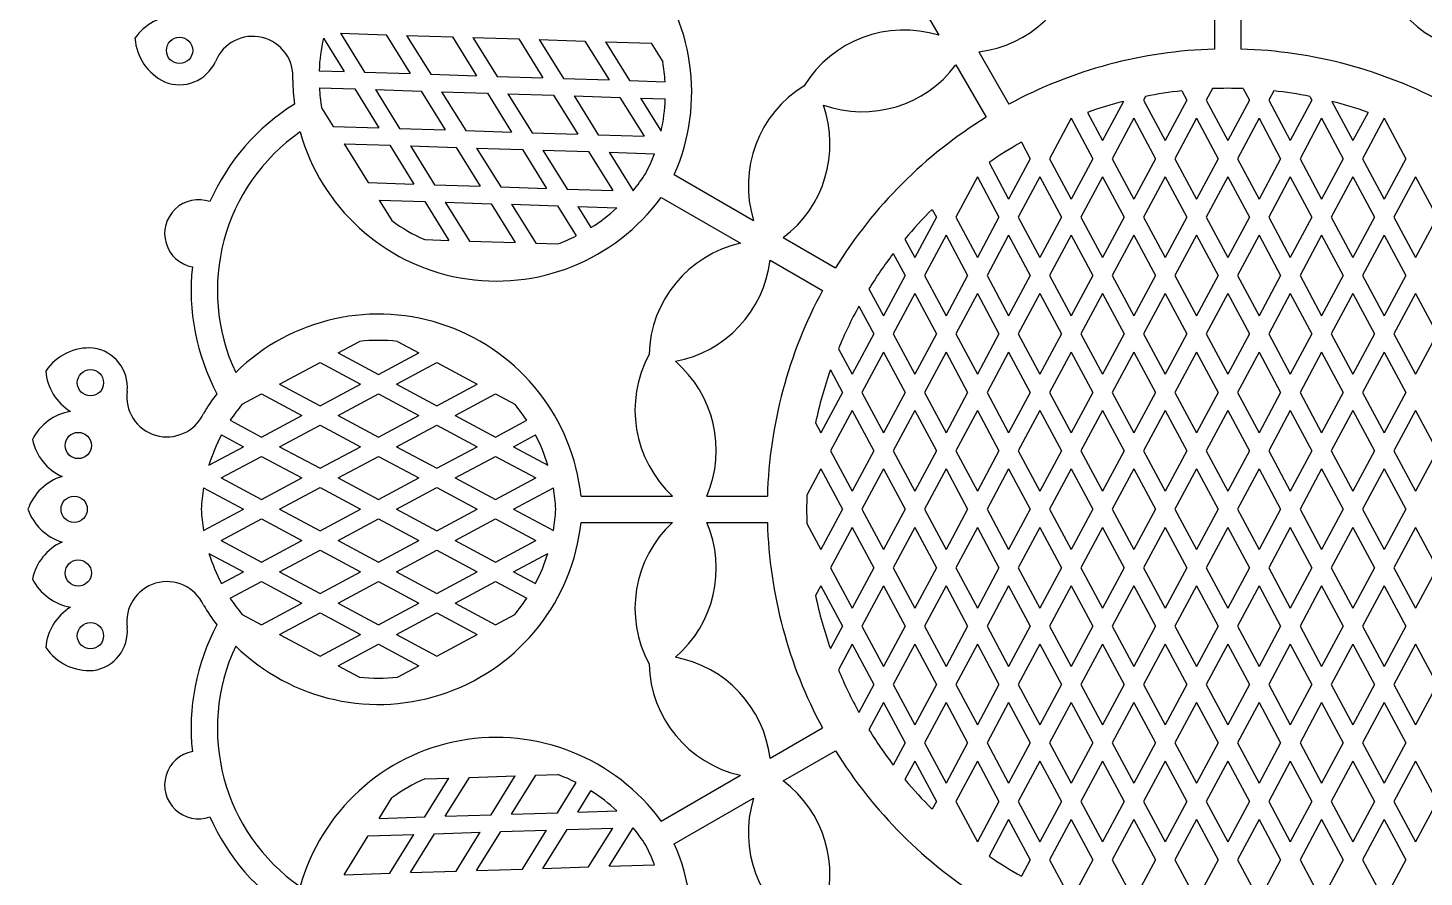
# Model space of a CAD drawing. Extents: x 153 to 783, y 35 to 230.
# Drawn here: x 152.7 to 258.9, y 104.6 to 169.3 of the extents above; entities that cross this region are included whole.
import ezdxf

# ---------------------------------------------------------------- set-up
doc = ezdxf.new("R2010")
doc.units = 0
doc.layers.get('0').update_dxf_attribs({"linetype": 'CONTINUOUS'})

msp = doc.modelspace()

# ---------------------------------------------------------------- linework, layer by layer
for p, q in [((218.503233, 174.776275), (221.990047, 168.736936)), ((242.97879, 172.292546), (242.97879, 167.686996)), ((244.97879, 172.292546), (244.97879, 167.686996)), ((175.151715, 168.50916), (176.721044, 165.981403)), ((176.444353, 168.891746), (179.927008, 168.780255)), ((176.444353, 168.891746), (178.282235, 165.931424)), ((179.927008, 168.780255), (181.76489, 165.819932)), ((181.488199, 168.730276), (183.326081, 165.769953)), ((181.488199, 168.730276), (184.970854, 168.618784)), ((184.970854, 168.618784), (186.808736, 165.658462)), ((186.532044, 168.568805), (190.0147, 168.457314)), ((186.532044, 168.568805), (188.369927, 165.608483)), ((190.0147, 168.457314), (191.852582, 165.496992)), ((191.57589, 168.407335), (195.058546, 168.295844)), ((191.57589, 168.407335), (193.413773, 165.447013)), ((195.058546, 168.295844), (196.896428, 165.335521)), ((196.619736, 168.245865), (198.457619, 165.285542)), ((196.619736, 168.245865), (200.102392, 168.134373)), ((200.102392, 168.134373), (200.985213, 166.712391)), ((225.024201, 167.481628), (227.326976, 163.493105)), ((174.829024, 166.041973), (176.721044, 165.981403)), ((178.282235, 165.931424), (181.76489, 165.819932)), ((183.326081, 165.769953), (186.808736, 165.658462)), ((223.29215, 166.481628), (225.594925, 162.493105)), ((174.842528, 164.740874), (177.544923, 164.654362)), ((188.369927, 165.608483), (191.852582, 165.496992)), ((193.413773, 165.447013), (196.896428, 165.335521)), ((198.457619, 165.285542), (201.160013, 165.19903)), ((177.544923, 164.654362), (179.382805, 161.694039)), ((179.106113, 164.604383), (180.943995, 161.64406)), ((179.106113, 164.604383), (182.588769, 164.492891)), ((182.588769, 164.492891), (184.426651, 161.532569)), ((184.149959, 164.442912), (187.632615, 164.331421)), ((184.149959, 164.442912), (185.987841, 161.48259)), ((187.632615, 164.331421), (189.470497, 161.371098)), ((189.193805, 164.281442), (192.67646, 164.16995)), ((189.193805, 164.281442), (191.031687, 161.32112)), ((192.67646, 164.16995), (194.514343, 161.209628)), ((194.237651, 164.119972), (197.720306, 164.00848)), ((194.237651, 164.119972), (196.075533, 161.159649)), ((197.720306, 164.00848), (199.558189, 161.048158)), ((199.281497, 163.958501), (201.173517, 163.897931)), ((199.281497, 163.958501), (200.850826, 161.430744)), ((236.047729, 163.704455), (234.450448, 160.72134)), ((237.726367, 164.085476), (237.569846, 163.793153)), ((237.569846, 163.793153), (239.214619, 160.72134)), ((240.859393, 163.793153), (239.214619, 160.72134)), ((240.475954, 164.509271), (240.859393, 163.793153)), ((242.808818, 164.679903), (242.334017, 163.793153)), ((242.334017, 163.793153), (243.97879, 160.72134)), ((245.623564, 163.793153), (243.97879, 160.72134)), ((245.148762, 164.679903), (245.623564, 163.793153)), ((247.481627, 164.509271), (247.098188, 163.793153)), ((247.098188, 163.793153), (248.742961, 160.72134)), ((250.387735, 163.793153), (248.742961, 160.72134)), ((250.231214, 164.085476), (250.387735, 163.793153)), ((251.909852, 163.704455), (253.507132, 160.72134)), ((175.017328, 163.227513), (175.900149, 161.805531)), ((233.30002, 162.869904), (234.450448, 160.72134)), ((254.657561, 162.869904), (253.507132, 160.72134)), ((175.900149, 161.805531), (179.382805, 161.694039)), ((180.943995, 161.64406), (184.426651, 161.532569)), ((232.068363, 162.416133), (230.42359, 159.34432)), ((232.068363, 162.416133), (233.713136, 159.34432)), ((236.832534, 162.416133), (235.187761, 159.34432)), ((236.832534, 162.416133), (238.477307, 159.34432)), ((241.596705, 162.416133), (239.951932, 159.34432)), ((241.596705, 162.416133), (243.241478, 159.34432)), ((246.360876, 162.416133), (244.716103, 159.34432)), ((246.360876, 162.416133), (248.005649, 159.34432)), ((251.125047, 162.416133), (249.480274, 159.34432)), ((251.125047, 162.416133), (252.76982, 159.34432)), ((255.889218, 162.416133), (254.244445, 159.34432)), ((255.889218, 162.416133), (257.533991, 159.34432)), ((176.724028, 160.47849), (180.206683, 160.366998)), ((176.724028, 160.47849), (178.56191, 157.518167)), ((185.987841, 161.48259), (189.470497, 161.371098)), ((191.031687, 161.32112), (194.514343, 161.209628)), ((196.075533, 161.159649), (199.558189, 161.048158)), ((228.280216, 160.593291), (228.948965, 159.34432)), ((180.206683, 160.366998), (182.044565, 157.406676)), ((181.767873, 160.317019), (185.250529, 160.205528)), ((181.767873, 160.317019), (183.605756, 157.356697)), ((185.250529, 160.205528), (187.088411, 157.245205)), ((186.811719, 160.155549), (190.294375, 160.044057)), ((186.811719, 160.155549), (188.649602, 157.195226)), ((190.294375, 160.044057), (192.132257, 157.083735)), ((191.855565, 159.994078), (195.338221, 159.882587)), ((191.855565, 159.994078), (193.693448, 157.033756)), ((195.338221, 159.882587), (197.176103, 156.922265)), ((196.899411, 159.832608), (198.717281, 156.904521)), ((196.899411, 159.832608), (200.344144, 159.722331)), ((225.813612, 159.056344), (227.304192, 156.272506)), ((228.948965, 159.34432), (227.304192, 156.272506)), ((230.42359, 159.34432), (232.068363, 156.272506)), ((233.713136, 159.34432), (232.068363, 156.272506)), ((235.187761, 159.34432), (236.832534, 156.272506)), ((238.477307, 159.34432), (236.832534, 156.272506)), ((239.951932, 159.34432), (241.596705, 156.272506)), ((243.241478, 159.34432), (241.596705, 156.272506)), ((244.716103, 159.34432), (246.360876, 156.272506)), ((248.005649, 159.34432), (246.360876, 156.272506)), ((249.480274, 159.34432), (251.125047, 156.272506)), ((252.76982, 159.34432), (251.125047, 156.272506)), ((254.244445, 159.34432), (255.889218, 156.272506)), ((257.533991, 159.34432), (255.889218, 156.272506)), ((178.56191, 157.518167), (182.044565, 157.406676)), ((183.605756, 157.356697), (187.088411, 157.245205)), ((201.853831, 158.126873), (207.89317, 154.640059)), ((224.922106, 157.9673), (223.277333, 154.895486)), ((224.922106, 157.9673), (226.56688, 154.895486)), ((229.686277, 157.9673), (228.041504, 154.895486)), ((229.686277, 157.9673), (231.331051, 154.895486)), ((234.450448, 157.9673), (232.805675, 154.895486)), ((234.450448, 157.9673), (236.095222, 154.895486)), ((239.214619, 157.9673), (237.569846, 154.895486)), ((239.214619, 157.9673), (240.859393, 154.895486)), ((243.97879, 157.9673), (242.334017, 154.895486)), ((243.97879, 157.9673), (245.623564, 154.895486)), ((248.742961, 157.9673), (247.098188, 154.895486)), ((248.742961, 157.9673), (250.387735, 154.895486)), ((253.507132, 157.9673), (251.862359, 154.895486)), ((253.507132, 157.9673), (255.151906, 154.895486)), ((258.271303, 157.9673), (256.62653, 154.895486)), ((258.271303, 157.9673), (259.916077, 154.895486)), ((188.649602, 157.195226), (192.132257, 157.083735)), ((193.693448, 157.033756), (197.176103, 156.922265)), ((200.853831, 156.394822), (206.89317, 152.908008)), ((179.385788, 156.191126), (182.868444, 156.079635)), ((179.385788, 156.191126), (180.357325, 154.626247)), ((182.868444, 156.079635), (184.706326, 153.119312)), ((184.429634, 156.029656), (187.912289, 155.918164)), ((184.429634, 156.029656), (186.267516, 153.069333)), ((187.912289, 155.918164), (189.750172, 152.957842)), ((189.47348, 155.868185), (192.956135, 155.756694)), ((189.47348, 155.868185), (191.311362, 152.907863)), ((192.956135, 155.756694), (194.382255, 153.459608)), ((194.517326, 155.706715), (195.515791, 154.098462)), ((194.517326, 155.706715), (197.491092, 155.611515)), ((221.487488, 155.484198), (221.802709, 154.895486)), ((221.802709, 154.895486), (220.157935, 151.823672)), ((223.277333, 154.895486), (224.922106, 151.823672)), ((226.56688, 154.895486), (224.922106, 151.823672)), ((228.041504, 154.895486), (229.686277, 151.823672)), ((231.331051, 154.895486), (229.686277, 151.823672)), ((232.805675, 154.895486), (234.450448, 151.823672)), ((236.095222, 154.895486), (234.450448, 151.823672)), ((237.569846, 154.895486), (239.214619, 151.823672)), ((240.859393, 154.895486), (239.214619, 151.823672)), ((242.334017, 154.895486), (243.97879, 151.823672)), ((245.623564, 154.895486), (243.97879, 151.823672)), ((247.098188, 154.895486), (248.742961, 151.823672)), ((250.387735, 154.895486), (248.742961, 151.823672)), ((251.862359, 154.895486), (253.507132, 151.823672)), ((255.151906, 154.895486), (253.507132, 151.823672)), ((256.62653, 154.895486), (258.271303, 151.823672)), ((259.916077, 154.895486), (258.271303, 151.823672)), ((182.865332, 153.178249), (184.706326, 153.119312)), ((186.267516, 153.069333), (189.750172, 152.957842)), ((210.148478, 153.337956), (214.137001, 151.035181)), ((219.406181, 153.227664), (220.157935, 151.823672)), ((222.540021, 153.518466), (220.895248, 150.446652)), ((222.540021, 153.518466), (224.184794, 150.446652)), ((227.304192, 153.518466), (225.659419, 150.446652)), ((227.304192, 153.518466), (228.948965, 150.446652)), ((232.068363, 153.518466), (230.42359, 150.446652)), ((232.068363, 153.518466), (233.713136, 150.446652)), ((236.832534, 153.518466), (235.187761, 150.446652)), ((236.832534, 153.518466), (238.477307, 150.446652)), ((241.596705, 153.518466), (239.951932, 150.446652)), ((241.596705, 153.518466), (243.241478, 150.446652)), ((246.360876, 153.518466), (244.716103, 150.446652)), ((246.360876, 153.518466), (248.005649, 150.446652)), ((251.125047, 153.518466), (249.480274, 150.446652)), ((251.125047, 153.518466), (252.76982, 150.446652)), ((255.889218, 153.518466), (254.244445, 150.446652)), ((255.889218, 153.518466), (257.533991, 150.446652)), ((191.311362, 152.907863), (192.984246, 152.854308)), ((218.522574, 152.123867), (219.420623, 150.446652)), ((209.148478, 151.605905), (213.137001, 149.303131)), ((219.420623, 150.446652), (217.77585, 147.374838)), ((220.895248, 150.446652), (222.540021, 147.374838)), ((224.184794, 150.446652), (222.540021, 147.374838)), ((225.659419, 150.446652), (227.304192, 147.374838)), ((228.948965, 150.446652), (227.304192, 147.374838)), ((230.42359, 150.446652), (232.068363, 147.374838)), ((233.713136, 150.446652), (232.068363, 147.374838)), ((235.187761, 150.446652), (236.832534, 147.374838)), ((238.477307, 150.446652), (236.832534, 147.374838)), ((239.951932, 150.446652), (241.596705, 147.374838)), ((243.241478, 150.446652), (241.596705, 147.374838)), ((244.716103, 150.446652), (246.360876, 147.374838)), ((248.005649, 150.446652), (246.360876, 147.374838)), ((249.480274, 150.446652), (251.125047, 147.374838)), ((252.76982, 150.446652), (251.125047, 147.374838)), ((254.244445, 150.446652), (255.889218, 147.374838)), ((257.533991, 150.446652), (255.889218, 147.374838)), ((216.673714, 149.433211), (217.77585, 147.374838)), ((220.157935, 149.069632), (218.513162, 145.997818)), ((220.157935, 149.069632), (221.802709, 145.997818)), ((224.922106, 149.069632), (223.277333, 145.997818)), ((224.922106, 149.069632), (226.56688, 145.997818)), ((229.686277, 149.069632), (228.041504, 145.997818)), ((229.686277, 149.069632), (231.331051, 145.997818)), ((234.450448, 149.069632), (232.805675, 145.997818)), ((234.450448, 149.069632), (236.095222, 145.997818)), ((239.214619, 149.069632), (237.569846, 145.997818)), ((239.214619, 149.069632), (240.859393, 145.997818)), ((243.97879, 149.069632), (242.334017, 145.997818)), ((243.97879, 149.069632), (245.623564, 145.997818)), ((248.742961, 149.069632), (247.098188, 145.997818)), ((248.742961, 149.069632), (250.387735, 145.997818)), ((253.507132, 149.069632), (251.862359, 145.997818)), ((253.507132, 149.069632), (255.151906, 145.997818)), ((258.271303, 149.069632), (256.62653, 145.997818)), ((258.271303, 149.069632), (259.916077, 145.997818)), ((215.905518, 148.11387), (217.038538, 145.997818)), ((217.038538, 145.997818), (215.393765, 142.926004)), ((218.513162, 145.997818), (220.157935, 142.926004)), ((221.802709, 145.997818), (220.157935, 142.926004)), ((223.277333, 145.997818), (224.922106, 142.926004)), ((226.56688, 145.997818), (224.922106, 142.926004)), ((228.041504, 145.997818), (229.686277, 142.926004)), ((231.331051, 145.997818), (229.686277, 142.926004)), ((232.805675, 145.997818), (234.450448, 142.926004)), ((236.095222, 145.997818), (234.450448, 142.926004)), ((237.569846, 145.997818), (239.214619, 142.926004)), ((240.859393, 145.997818), (239.214619, 142.926004)), ((242.334017, 145.997818), (243.97879, 142.926004)), ((245.623564, 145.997818), (243.97879, 142.926004)), ((247.098188, 145.997818), (248.742961, 142.926004)), ((250.387735, 145.997818), (248.742961, 142.926004)), ((251.862359, 145.997818), (253.507132, 142.926004)), ((255.151906, 145.997818), (253.507132, 142.926004)), ((256.62653, 145.997818), (258.271303, 142.926004)), ((259.916077, 145.997818), (258.271303, 142.926004)), ((176.269704, 144.561743), (177.89352, 145.4312)), ((176.269704, 144.561743), (179.341518, 142.91697)), ((179.341518, 142.91697), (182.413332, 144.561743)), ((180.789516, 145.4312), (182.413332, 144.561743)), ((214.350889, 144.8737), (215.393765, 142.926004)), ((217.77585, 144.620798), (216.131077, 141.548984)), ((217.77585, 144.620798), (219.420623, 141.548984)), ((222.540021, 144.620798), (220.895248, 141.548984)), ((222.540021, 144.620798), (224.184794, 141.548984)), ((227.304192, 144.620798), (225.659419, 141.548984)), ((227.304192, 144.620798), (228.948965, 141.548984)), ((232.068363, 144.620798), (230.42359, 141.548984)), ((232.068363, 144.620798), (233.713136, 141.548984)), ((236.832534, 144.620798), (235.187761, 141.548984)), ((236.832534, 144.620798), (238.477307, 141.548984)), ((241.596705, 144.620798), (239.951932, 141.548984)), ((241.596705, 144.620798), (243.241478, 141.548984)), ((246.360876, 144.620798), (244.716103, 141.548984)), ((246.360876, 144.620798), (248.005649, 141.548984)), ((251.125047, 144.620798), (249.480274, 141.548984)), ((251.125047, 144.620798), (252.76982, 141.548984)), ((255.889218, 144.620798), (254.244445, 141.548984)), ((255.889218, 144.620798), (257.533991, 141.548984)), ((171.82087, 142.179658), (174.892684, 143.824431)), ((174.892684, 143.824431), (177.964498, 142.179658)), ((180.718538, 142.179658), (183.790352, 143.824431)), ((183.790352, 143.824431), (186.862166, 142.179658)), ((213.737418, 143.265392), (214.656452, 141.548984)), ((168.968313, 140.652283), (170.44385, 141.442346)), ((170.44385, 141.442346), (173.515664, 139.797572)), ((171.82087, 142.179658), (174.892684, 140.534885)), ((174.892684, 140.534885), (177.964498, 142.179658)), ((176.269704, 139.797572), (179.341518, 141.442346)), ((179.341518, 141.442346), (182.413332, 139.797572)), ((180.718538, 142.179658), (183.790352, 140.534885)), ((183.790352, 140.534885), (186.862166, 142.179658)), ((185.167372, 139.797572), (188.239186, 141.442346)), ((188.239186, 141.442346), (189.714723, 140.652283)), ((214.656452, 141.548984), (213.011679, 138.47717)), ((216.131077, 141.548984), (217.77585, 138.47717)), ((219.420623, 141.548984), (217.77585, 138.47717)), ((220.895248, 141.548984), (222.540021, 138.47717)), ((224.184794, 141.548984), (222.540021, 138.47717)), ((225.659419, 141.548984), (227.304192, 138.47717)), ((228.948965, 141.548984), (227.304192, 138.47717)), ((230.42359, 141.548984), (232.068363, 138.47717)), ((233.713136, 141.548984), (232.068363, 138.47717)), ((235.187761, 141.548984), (236.832534, 138.47717)), ((238.477307, 141.548984), (236.832534, 138.47717)), ((239.951932, 141.548984), (241.596705, 138.47717)), ((243.241478, 141.548984), (241.596705, 138.47717)), ((244.716103, 141.548984), (246.360876, 138.47717)), ((248.005649, 141.548984), (246.360876, 138.47717)), ((249.480274, 141.548984), (251.125047, 138.47717)), ((252.76982, 141.548984), (251.125047, 138.47717)), ((254.244445, 141.548984), (255.889218, 138.47717)), ((257.533991, 141.548984), (255.889218, 138.47717)), ((168.060252, 139.429074), (170.44385, 138.152799)), ((170.44385, 138.152799), (173.515664, 139.797572)), ((176.269704, 139.797572), (179.341518, 138.152799)), ((179.341518, 138.152799), (182.413332, 139.797572)), ((185.167372, 139.797572), (188.239186, 138.152799)), ((188.239186, 138.152799), (190.622785, 139.429074)), ((212.610528, 139.226368), (213.011679, 138.47717)), ((215.393765, 140.171964), (213.748991, 137.10015)), ((215.393765, 140.171964), (217.038538, 137.10015)), ((220.157935, 140.171964), (218.513162, 137.10015)), ((220.157935, 140.171964), (221.802709, 137.10015)), ((224.922106, 140.171964), (223.277333, 137.10015)), ((224.922106, 140.171964), (226.56688, 137.10015)), ((229.686277, 140.171964), (228.041504, 137.10015)), ((229.686277, 140.171964), (231.331051, 137.10015)), ((234.450448, 140.171964), (232.805675, 137.10015)), ((234.450448, 140.171964), (236.095222, 137.10015)), ((239.214619, 140.171964), (237.569846, 137.10015)), ((239.214619, 140.171964), (240.859393, 137.10015)), ((243.97879, 140.171964), (242.334017, 137.10015)), ((243.97879, 140.171964), (245.623564, 137.10015)), ((248.742961, 140.171964), (247.098188, 137.10015)), ((248.742961, 140.171964), (250.387735, 137.10015)), ((253.507132, 140.171964), (251.862359, 137.10015)), ((253.507132, 140.171964), (255.151906, 137.10015)), ((258.271303, 140.171964), (256.62653, 137.10015)), ((258.271303, 140.171964), (259.916077, 137.10015)), ((167.398008, 138.309042), (169.06683, 137.415487)), ((171.82087, 137.415487), (174.892684, 139.06026)), ((174.892684, 139.06026), (177.964498, 137.415487)), ((180.718538, 137.415487), (183.790352, 139.06026)), ((183.790352, 139.06026), (186.862166, 137.415487)), ((189.616206, 137.415487), (191.285028, 138.309042)), ((166.443873, 136.011049), (169.06683, 137.415487)), ((171.82087, 137.415487), (174.892684, 135.770714)), ((174.892684, 135.770714), (177.964498, 137.415487)), ((180.718538, 137.415487), (183.790352, 135.770714)), ((183.790352, 135.770714), (186.862166, 137.415487)), ((189.616206, 137.415487), (192.239163, 136.011049)), ((213.748991, 137.10015), (215.393765, 134.028336)), ((217.038538, 137.10015), (215.393765, 134.028336)), ((218.513162, 137.10015), (220.157935, 134.028336)), ((221.802709, 137.10015), (220.157935, 134.028336)), ((223.277333, 137.10015), (224.922106, 134.028336)), ((226.56688, 137.10015), (224.922106, 134.028336)), ((228.041504, 137.10015), (229.686277, 134.028336)), ((231.331051, 137.10015), (229.686277, 134.028336)), ((232.805675, 137.10015), (234.450448, 134.028336)), ((236.095222, 137.10015), (234.450448, 134.028336)), ((237.569846, 137.10015), (239.214619, 134.028336)), ((240.859393, 137.10015), (239.214619, 134.028336)), ((242.334017, 137.10015), (243.97879, 134.028336)), ((245.623564, 137.10015), (243.97879, 134.028336)), ((247.098188, 137.10015), (248.742961, 134.028336)), ((250.387735, 137.10015), (248.742961, 134.028336)), ((251.862359, 137.10015), (253.507132, 134.028336)), ((255.151906, 137.10015), (253.507132, 134.028336)), ((256.62653, 137.10015), (258.271303, 134.028336)), ((259.916077, 137.10015), (258.271303, 134.028336)), ((167.372036, 135.033401), (170.44385, 136.678175)), ((170.44385, 136.678175), (173.515664, 135.033401)), ((176.269704, 135.033401), (179.341518, 136.678175)), ((179.341518, 136.678175), (182.413332, 135.033401)), ((185.167372, 135.033401), (188.239186, 136.678175)), ((188.239186, 136.678175), (191.311, 135.033401)), ((167.372036, 135.033401), (170.44385, 133.388628)), ((170.44385, 133.388628), (173.515664, 135.033401)), ((176.269704, 135.033401), (179.341518, 133.388628)), ((179.341518, 133.388628), (182.413332, 135.033401)), ((185.167372, 135.033401), (188.239186, 133.388628)), ((188.239186, 133.388628), (191.311, 135.033401)), ((213.011679, 135.72313), (211.947169, 133.735028)), ((213.011679, 135.72313), (214.656452, 132.651316)), ((217.77585, 135.72313), (216.131077, 132.651316)), ((217.77585, 135.72313), (219.420623, 132.651316)), ((222.540021, 135.72313), (220.895248, 132.651316)), ((222.540021, 135.72313), (224.184794, 132.651316)), ((227.304192, 135.72313), (225.659419, 132.651316)), ((227.304192, 135.72313), (228.948965, 132.651316)), ((232.068363, 135.72313), (230.42359, 132.651316)), ((232.068363, 135.72313), (233.713136, 132.651316)), ((236.832534, 135.72313), (235.187761, 132.651316)), ((236.832534, 135.72313), (238.477307, 132.651316)), ((241.596705, 135.72313), (239.951932, 132.651316)), ((241.596705, 135.72313), (243.241478, 132.651316)), ((246.360876, 135.72313), (244.716103, 132.651316)), ((246.360876, 135.72313), (248.005649, 132.651316)), ((251.125047, 135.72313), (249.480274, 132.651316)), ((251.125047, 135.72313), (252.76982, 132.651316)), ((255.889218, 135.72313), (254.244445, 132.651316)), ((255.889218, 135.72313), (257.533991, 132.651316)), ((166.028466, 134.278179), (169.06683, 132.651316)), ((171.82087, 132.651316), (174.892684, 134.296089)), ((174.892684, 134.296089), (177.964498, 132.651316)), ((180.718538, 132.651316), (183.790352, 134.296089)), ((183.790352, 134.296089), (186.862166, 132.651316)), ((189.616206, 132.651316), (192.65457, 134.278179)), ((194.759727, 133.651316), (201.733355, 133.651316)), ((204.337561, 133.651316), (208.94311, 133.651316)), ((166.028466, 131.024453), (169.06683, 132.651316)), ((167.372036, 130.26923), (170.44385, 131.914004)), ((170.44385, 131.914004), (173.515664, 130.26923)), ((171.82087, 132.651316), (174.892684, 131.006543)), ((174.892684, 131.006543), (177.964498, 132.651316)), ((176.269704, 130.26923), (179.341518, 131.914004)), ((179.341518, 131.914004), (182.413332, 130.26923)), ((180.718538, 132.651316), (183.790352, 131.006543)), ((183.790352, 131.006543), (186.862166, 132.651316)), ((185.167372, 130.26923), (188.239186, 131.914004)), ((188.239186, 131.914004), (191.311, 130.26923)), ((189.616206, 132.651316), (192.65457, 131.024453)), ((214.656452, 132.651316), (213.011679, 129.579502)), ((216.131077, 132.651316), (217.77585, 129.579502)), ((219.420623, 132.651316), (217.77585, 129.579502)), ((220.895248, 132.651316), (222.540021, 129.579502)), ((224.184794, 132.651316), (222.540021, 129.579502)), ((225.659419, 132.651316), (227.304192, 129.579502)), ((228.948965, 132.651316), (227.304192, 129.579502)), ((230.42359, 132.651316), (232.068363, 129.579502)), ((233.713136, 132.651316), (232.068363, 129.579502)), ((235.187761, 132.651316), (236.832534, 129.579502)), ((238.477307, 132.651316), (236.832534, 129.579502)), ((239.951932, 132.651316), (241.596705, 129.579502)), ((243.241478, 132.651316), (241.596705, 129.579502)), ((244.716103, 132.651316), (246.360876, 129.579502)), ((248.005649, 132.651316), (246.360876, 129.579502)), ((249.480274, 132.651316), (251.125047, 129.579502)), ((252.76982, 132.651316), (251.125047, 129.579502)), ((254.244445, 132.651316), (255.889218, 129.579502)), ((257.533991, 132.651316), (255.889218, 129.579502)), ((194.759727, 131.651316), (201.733355, 131.651316)), ((204.337561, 131.651316), (208.94311, 131.651316)), ((211.947169, 131.567604), (213.011679, 129.579502)), ((215.393765, 131.274296), (213.748991, 128.202482)), ((215.393765, 131.274296), (217.038538, 128.202482)), ((220.157935, 131.274296), (218.513162, 128.202482)), ((220.157935, 131.274296), (221.802709, 128.202482)), ((224.922106, 131.274296), (223.277333, 128.202482)), ((224.922106, 131.274296), (226.56688, 128.202482)), ((229.686277, 131.274296), (228.041504, 128.202482)), ((229.686277, 131.274296), (231.331051, 128.202482)), ((234.450448, 131.274296), (232.805675, 128.202482)), ((234.450448, 131.274296), (236.095222, 128.202482)), ((239.214619, 131.274296), (237.569846, 128.202482)), ((239.214619, 131.274296), (240.859393, 128.202482)), ((243.97879, 131.274296), (242.334017, 128.202482)), ((243.97879, 131.274296), (245.623564, 128.202482)), ((248.742961, 131.274296), (247.098188, 128.202482)), ((248.742961, 131.274296), (250.387735, 128.202482)), ((253.507132, 131.274296), (251.862359, 128.202482)), ((253.507132, 131.274296), (255.151906, 128.202482)), ((258.271303, 131.274296), (256.62653, 128.202482)), ((258.271303, 131.274296), (259.916077, 128.202482)), ((167.372036, 130.26923), (170.44385, 128.624457)), ((170.44385, 128.624457), (173.515664, 130.26923)), ((176.269704, 130.26923), (179.341518, 128.624457)), ((179.341518, 128.624457), (182.413332, 130.26923)), ((185.167372, 130.26923), (188.239186, 128.624457)), ((188.239186, 128.624457), (191.311, 130.26923)), ((166.443873, 129.291582), (169.06683, 127.887145)), ((171.82087, 127.887145), (174.892684, 129.531918)), ((174.892684, 129.531918), (177.964498, 127.887145)), ((180.718538, 127.887145), (183.790352, 129.531918)), ((183.790352, 129.531918), (186.862166, 127.887145)), ((189.616206, 127.887145), (192.239163, 129.291582)), ((167.398008, 126.99359), (169.06683, 127.887145)), ((171.82087, 127.887145), (174.892684, 126.242372)), ((174.892684, 126.242372), (177.964498, 127.887145)), ((180.718538, 127.887145), (183.790352, 126.242372)), ((183.790352, 126.242372), (186.862166, 127.887145)), ((189.616206, 127.887145), (191.285028, 126.99359)), ((213.748991, 128.202482), (215.393765, 125.130668)), ((217.038538, 128.202482), (215.393765, 125.130668)), ((218.513162, 128.202482), (220.157935, 125.130668)), ((221.802709, 128.202482), (220.157935, 125.130668)), ((223.277333, 128.202482), (224.922106, 125.130668)), ((226.56688, 128.202482), (224.922106, 125.130668)), ((228.041504, 128.202482), (229.686277, 125.130668)), ((231.331051, 128.202482), (229.686277, 125.130668)), ((232.805675, 128.202482), (234.450448, 125.130668)), ((236.095222, 128.202482), (234.450448, 125.130668)), ((237.569846, 128.202482), (239.214619, 125.130668)), ((240.859393, 128.202482), (239.214619, 125.130668)), ((242.334017, 128.202482), (243.97879, 125.130668)), ((245.623564, 128.202482), (243.97879, 125.130668)), ((247.098188, 128.202482), (248.742961, 125.130668)), ((250.387735, 128.202482), (248.742961, 125.130668)), ((251.862359, 128.202482), (253.507132, 125.130668)), ((255.151906, 128.202482), (253.507132, 125.130668)), ((256.62653, 128.202482), (258.271303, 125.130668)), ((259.916077, 128.202482), (258.271303, 125.130668)), ((168.060252, 125.873558), (170.44385, 127.149833)), ((170.44385, 127.149833), (173.515664, 125.505059)), ((176.269704, 125.505059), (179.341518, 127.149833)), ((179.341518, 127.149833), (182.413332, 125.505059)), ((185.167372, 125.505059), (188.239186, 127.149833)), ((188.239186, 127.149833), (190.622785, 125.873558)), ((213.011679, 126.825462), (212.610528, 126.076264)), ((213.011679, 126.825462), (214.656452, 123.753648)), ((217.77585, 126.825462), (216.131077, 123.753648)), ((217.77585, 126.825462), (219.420623, 123.753648)), ((222.540021, 126.825462), (220.895248, 123.753648)), ((222.540021, 126.825462), (224.184794, 123.753648)), ((227.304192, 126.825462), (225.659419, 123.753648)), ((227.304192, 126.825462), (228.948965, 123.753648)), ((232.068363, 126.825462), (230.42359, 123.753648)), ((232.068363, 126.825462), (233.713136, 123.753648)), ((236.832534, 126.825462), (235.187761, 123.753648)), ((236.832534, 126.825462), (238.477307, 123.753648)), ((241.596705, 126.825462), (239.951932, 123.753648)), ((241.596705, 126.825462), (243.241478, 123.753648)), ((246.360876, 126.825462), (244.716103, 123.753648)), ((246.360876, 126.825462), (248.005649, 123.753648)), ((251.125047, 126.825462), (249.480274, 123.753648)), ((251.125047, 126.825462), (252.76982, 123.753648)), ((255.889218, 126.825462), (254.244445, 123.753648)), ((255.889218, 126.825462), (257.533991, 123.753648)), ((170.44385, 123.860286), (173.515664, 125.505059)), ((176.269704, 125.505059), (179.341518, 123.860286)), ((179.341518, 123.860286), (182.413332, 125.505059)), ((185.167372, 125.505059), (188.239186, 123.860286)), ((168.968313, 124.650348), (170.44385, 123.860286)), ((171.82087, 123.122974), (174.892684, 124.767747)), ((174.892684, 124.767747), (177.964498, 123.122974)), ((180.718538, 123.122974), (183.790352, 124.767747)), ((183.790352, 124.767747), (186.862166, 123.122974)), ((188.239186, 123.860286), (189.714723, 124.650348)), ((214.656452, 123.753648), (213.737418, 122.03724)), ((216.131077, 123.753648), (217.77585, 120.681834)), ((219.420623, 123.753648), (217.77585, 120.681834)), ((220.895248, 123.753648), (222.540021, 120.681834)), ((224.184794, 123.753648), (222.540021, 120.681834)), ((225.659419, 123.753648), (227.304192, 120.681834)), ((228.948965, 123.753648), (227.304192, 120.681834)), ((230.42359, 123.753648), (232.068363, 120.681834)), ((233.713136, 123.753648), (232.068363, 120.681834)), ((235.187761, 123.753648), (236.832534, 120.681834)), ((238.477307, 123.753648), (236.832534, 120.681834)), ((239.951932, 123.753648), (241.596705, 120.681834)), ((243.241478, 123.753648), (241.596705, 120.681834)), ((244.716103, 123.753648), (246.360876, 120.681834)), ((248.005649, 123.753648), (246.360876, 120.681834)), ((249.480274, 123.753648), (251.125047, 120.681834)), ((252.76982, 123.753648), (251.125047, 120.681834)), ((254.244445, 123.753648), (255.889218, 120.681834)), ((257.533991, 123.753648), (255.889218, 120.681834)), ((171.82087, 123.122974), (174.892684, 121.478201)), ((174.892684, 121.478201), (177.964498, 123.122974)), ((176.269704, 120.740888), (179.341518, 122.385662)), ((179.341518, 122.385662), (182.413332, 120.740888)), ((180.718538, 123.122974), (183.790352, 121.478201)), ((183.790352, 121.478201), (186.862166, 123.122974)), ((215.393765, 122.376628), (214.350889, 120.428932)), ((215.393765, 122.376628), (217.038538, 119.304814)), ((220.157935, 122.376628), (218.513162, 119.304814)), ((220.157935, 122.376628), (221.802709, 119.304814)), ((224.922106, 122.376628), (223.277333, 119.304814)), ((224.922106, 122.376628), (226.56688, 119.304814)), ((229.686277, 122.376628), (228.041504, 119.304814)), ((229.686277, 122.376628), (231.331051, 119.304814)), ((234.450448, 122.376628), (232.805675, 119.304814)), ((234.450448, 122.376628), (236.095222, 119.304814)), ((239.214619, 122.376628), (237.569846, 119.304814)), ((239.214619, 122.376628), (240.859393, 119.304814)), ((243.97879, 122.376628), (242.334017, 119.304814)), ((243.97879, 122.376628), (245.623564, 119.304814)), ((248.742961, 122.376628), (247.098188, 119.304814)), ((248.742961, 122.376628), (250.387735, 119.304814)), ((253.507132, 122.376628), (251.862359, 119.304814)), ((253.507132, 122.376628), (255.151906, 119.304814)), ((258.271303, 122.376628), (256.62653, 119.304814)), ((258.271303, 122.376628), (259.916077, 119.304814)), ((176.269704, 120.740888), (177.89352, 119.871432)), ((180.789516, 119.871432), (182.413332, 120.740888)), ((217.038538, 119.304814), (215.905518, 117.188762)), ((218.513162, 119.304814), (220.157935, 116.233)), ((221.802709, 119.304814), (220.157935, 116.233)), ((223.277333, 119.304814), (224.922106, 116.233)), ((226.56688, 119.304814), (224.922106, 116.233)), ((228.041504, 119.304814), (229.686277, 116.233)), ((231.331051, 119.304814), (229.686277, 116.233)), ((232.805675, 119.304814), (234.450448, 116.233)), ((236.095222, 119.304814), (234.450448, 116.233)), ((237.569846, 119.304814), (239.214619, 116.233)), ((240.859393, 119.304814), (239.214619, 116.233)), ((242.334017, 119.304814), (243.97879, 116.233)), ((245.623564, 119.304814), (243.97879, 116.233)), ((247.098188, 119.304814), (248.742961, 116.233)), ((250.387735, 119.304814), (248.742961, 116.233)), ((251.862359, 119.304814), (253.507132, 116.233)), ((255.151906, 119.304814), (253.507132, 116.233)), ((256.62653, 119.304814), (258.271303, 116.233)), ((259.916077, 119.304814), (258.271303, 116.233)), ((217.77585, 117.927794), (216.673714, 115.869421)), ((217.77585, 117.927794), (219.420623, 114.85598)), ((222.540021, 117.927794), (220.895248, 114.85598)), ((222.540021, 117.927794), (224.184794, 114.85598)), ((227.304192, 117.927794), (225.659419, 114.85598)), ((227.304192, 117.927794), (228.948965, 114.85598)), ((232.068363, 117.927794), (230.42359, 114.85598)), ((232.068363, 117.927794), (233.713136, 114.85598)), ((236.832534, 117.927794), (235.187761, 114.85598)), ((236.832534, 117.927794), (238.477307, 114.85598)), ((241.596705, 117.927794), (239.951932, 114.85598)), ((241.596705, 117.927794), (243.241478, 114.85598)), ((246.360876, 117.927794), (244.716103, 114.85598)), ((246.360876, 117.927794), (248.005649, 114.85598)), ((251.125047, 117.927794), (249.480274, 114.85598)), ((251.125047, 117.927794), (252.76982, 114.85598)), ((255.889218, 117.927794), (254.244445, 114.85598)), ((255.889218, 117.927794), (257.533991, 114.85598)), ((209.148478, 113.696726), (213.137001, 115.999501)), ((219.420623, 114.85598), (218.522574, 113.178764)), ((220.895248, 114.85598), (222.540021, 111.784166)), ((224.184794, 114.85598), (222.540021, 111.784166)), ((225.659419, 114.85598), (227.304192, 111.784166)), ((228.948965, 114.85598), (227.304192, 111.784166)), ((230.42359, 114.85598), (232.068363, 111.784166)), ((233.713136, 114.85598), (232.068363, 111.784166)), ((235.187761, 114.85598), (236.832534, 111.784166)), ((238.477307, 114.85598), (236.832534, 111.784166)), ((239.951932, 114.85598), (241.596705, 111.784166)), ((243.241478, 114.85598), (241.596705, 111.784166)), ((244.716103, 114.85598), (246.360876, 111.784166)), ((248.005649, 114.85598), (246.360876, 111.784166)), ((249.480274, 114.85598), (251.125047, 111.784166)), ((252.76982, 114.85598), (251.125047, 111.784166)), ((254.244445, 114.85598), (255.889218, 111.784166)), ((257.533991, 114.85598), (255.889218, 111.784166)), ((210.148478, 111.964676), (214.137001, 114.26745)), ((220.157935, 113.47896), (219.406181, 112.074968)), ((220.157935, 113.47896), (221.802709, 110.407146)), ((224.922106, 113.47896), (223.277333, 110.407146)), ((224.922106, 113.47896), (226.56688, 110.407146)), ((229.686277, 113.47896), (228.041504, 110.407146)), ((229.686277, 113.47896), (231.331051, 110.407146)), ((234.450448, 113.47896), (232.805675, 110.407146)), ((234.450448, 113.47896), (236.095222, 110.407146)), ((239.214619, 113.47896), (237.569846, 110.407146)), ((239.214619, 113.47896), (240.859393, 110.407146)), ((243.97879, 113.47896), (242.334017, 110.407146)), ((243.97879, 113.47896), (245.623564, 110.407146)), ((248.742961, 113.47896), (247.098188, 110.407146)), ((248.742961, 113.47896), (250.387735, 110.407146)), ((253.507132, 113.47896), (251.862359, 110.407146)), ((253.507132, 113.47896), (255.151906, 110.407146)), ((258.271303, 113.47896), (256.62653, 110.407146)), ((258.271303, 113.47896), (259.916077, 110.407146)), ((182.865332, 112.124383), (184.706326, 112.183319)), ((182.868444, 109.222997), (184.706326, 112.183319)), ((184.429634, 109.272976), (186.267516, 112.233298)), ((186.267516, 112.233298), (189.750172, 112.34479)), ((187.912289, 109.384467), (189.750172, 112.34479)), ((189.47348, 109.434446), (191.311362, 112.394769)), ((191.311362, 112.394769), (192.984246, 112.448323)), ((192.956135, 109.545938), (194.382255, 111.843024)), ((200.853831, 108.90781), (206.89317, 112.394624)), ((179.385788, 109.111506), (180.357325, 110.676385)), ((194.517326, 109.595917), (195.515791, 111.204169)), ((201.853831, 107.175759), (207.89317, 110.662573)), ((189.47348, 109.434446), (192.956135, 109.545938)), ((194.517326, 109.595917), (197.491092, 109.691117)), ((221.802709, 110.407146), (221.487488, 109.818433)), ((223.277333, 110.407146), (224.922106, 107.335332)), ((226.56688, 110.407146), (224.922106, 107.335332)), ((228.041504, 110.407146), (229.686277, 107.335332)), ((231.331051, 110.407146), (229.686277, 107.335332)), ((232.805675, 110.407146), (234.450448, 107.335332)), ((236.095222, 110.407146), (234.450448, 107.335332)), ((237.569846, 110.407146), (239.214619, 107.335332)), ((240.859393, 110.407146), (239.214619, 107.335332)), ((242.334017, 110.407146), (243.97879, 107.335332)), ((245.623564, 110.407146), (243.97879, 107.335332)), ((247.098188, 110.407146), (248.742961, 107.335332)), ((250.387735, 110.407146), (248.742961, 107.335332)), ((251.862359, 110.407146), (253.507132, 107.335332)), ((255.151906, 110.407146), (253.507132, 107.335332)), ((256.62653, 110.407146), (258.271303, 107.335332)), ((259.916077, 110.407146), (258.271303, 107.335332)), ((179.385788, 109.111506), (182.868444, 109.222997)), ((184.429634, 109.272976), (187.912289, 109.384467)), ((196.899411, 105.470024), (198.717281, 108.398111)), ((227.304192, 109.030126), (225.813612, 106.246288)), ((227.304192, 109.030126), (228.948965, 105.958312)), ((232.068363, 109.030126), (230.42359, 105.958312)), ((232.068363, 109.030126), (233.713136, 105.958312)), ((236.832534, 109.030126), (235.187761, 105.958312)), ((236.832534, 109.030126), (238.477307, 105.958312)), ((241.596705, 109.030126), (239.951932, 105.958312)), ((241.596705, 109.030126), (243.241478, 105.958312)), ((246.360876, 109.030126), (244.716103, 105.958312)), ((246.360876, 109.030126), (248.005649, 105.958312)), ((251.125047, 109.030126), (249.480274, 105.958312)), ((251.125047, 109.030126), (252.76982, 105.958312)), ((255.889218, 109.030126), (254.244445, 105.958312)), ((255.889218, 109.030126), (257.533991, 105.958312)), ((176.724028, 104.824142), (178.56191, 107.784464)), ((178.56191, 107.784464), (182.044565, 107.895956)), ((180.206683, 104.935633), (182.044565, 107.895956)), ((181.767873, 104.985612), (183.605756, 107.945935)), ((183.605756, 107.945935), (187.088411, 108.057426)), ((185.250529, 105.097104), (187.088411, 108.057426)), ((186.811719, 105.147083), (188.649602, 108.107405)), ((188.649602, 108.107405), (192.132257, 108.218897)), ((190.294375, 105.258574), (192.132257, 108.218897)), ((191.855565, 105.308553), (193.693448, 108.268876)), ((193.693448, 108.268876), (197.176103, 108.380367)), ((195.338221, 105.420045), (197.176103, 108.380367)), ((186.811719, 105.147083), (190.294375, 105.258574)), ((191.855565, 105.308553), (195.338221, 105.420045)), ((196.899411, 105.470024), (200.344144, 105.580301)), ((228.948965, 105.958312), (228.280216, 104.709341)), ((230.42359, 105.958312), (232.068363, 102.886498)), ((233.713136, 105.958312), (232.068363, 102.886498)), ((235.187761, 105.958312), (236.832534, 102.886498)), ((238.477307, 105.958312), (236.832534, 102.886498)), ((239.951932, 105.958312), (241.596705, 102.886498)), ((243.241478, 105.958312), (241.596705, 102.886498)), ((244.716103, 105.958312), (246.360876, 102.886498)), ((248.005649, 105.958312), (246.360876, 102.886498)), ((249.480274, 105.958312), (251.125047, 102.886498)), ((252.76982, 105.958312), (251.125047, 102.886498)), ((254.244445, 105.958312), (255.889218, 102.886498)), ((257.533991, 105.958312), (255.889218, 102.886498)), ((176.724028, 104.824142), (180.206683, 104.935633)), ((181.767873, 104.985612), (185.250529, 105.097104))]:
    msp.add_line(p, q)
for centre in [(164.202773, 167.588132), (157.422325, 142.283154), (156.492188, 137.507101), (156.180437, 132.651316), (156.492188, 127.795531), (157.422325, 123.019478)]:
    msp.add_circle(centre, 1)
for centre, radius, start, end in [((187.6771, 164.408473), 15.506069, 336.102238, 104.49259), ((223.948941, 176.33355), 8.91699, 276.925893, 349.398847), ((264.008639, 176.33355), 8.91699, 190.601153, 263.074107), ((164.105846, 166.230113), 4.011398, 91.874741, 145.248356), ((219.341081, 160.222496), 8.91699, 72.718318, 148.451414), ((164.810892, 168.806247), 4.011398, 184.139399, 244.271467), ((169.775101, 165.598762), 3.058914, 354.687425, 158.066541), ((188.325441, 165.531431), 13.506069, 167.263162, 177.833652), ((243.97879, 132.651316), 35.049948, 91.634911, 118.365089), ((243.97879, 132.651316), 35.049948, 61.634911, 88.365089), ((164.197584, 167.980256), 3.007082, 247.900503, 335.669844), ((187.6771, 164.408473), 13.506069, 3.355638, 9.82177), ((216.16379, 171.838791), 8.91699, 250.601153, 323.074107), ((188.325441, 165.531431), 15.506069, 180.797756, 187.539788), ((188.325441, 165.531431), 13.506069, 183.355638, 189.82177), ((216.40761, 157.289026), 8.91699, 121.548586, 197.281682), ((187.6771, 164.408473), 13.506069, 347.263162, 357.833652), ((243.97879, 132.651316), 32.049948, 104.327224, 109.462601), ((243.97879, 132.651316), 32.049948, 96.274564, 101.249614), ((243.97879, 132.651316), 32.049948, 87.907973, 92.092027), ((243.97879, 132.651316), 32.049948, 78.750386, 83.725436), ((243.97879, 132.651316), 32.049948, 70.537399, 75.672776), ((181.795773, 149.313205), 16.71411, 121.940222, 156.135792), ((204.791315, 160.466316), 8.91699, 306.925893, 19.398847), ((243.97879, 132.651316), 35.049948, 121.634911, 148.365089), ((181.795773, 149.313205), 14.71411, 124.868192, 205.131808), ((188.325441, 165.531431), 15.506069, 195.50741, 323.897762), ((243.97879, 132.651316), 32.049948, 119.328483, 124.52579), ((187.6771, 164.408473), 13.506069, 332.751463, 339.698168), ((188.325441, 165.531431), 13.506069, 320.301832, 327.248537), ((165.651182, 153.639135), 2.583255, 70.567896, 259.432104), ((188.325441, 165.531431), 13.506069, 302.166348, 312.736838), ((243.97879, 132.651316), 32.049948, 134.568205, 140.058229), ((188.325441, 165.531431), 13.506069, 233.845438, 246.154562), ((188.325441, 165.531431), 13.506069, 290.17823, 296.644362), ((208.856318, 144.209803), 8.91699, 102.718318, 178.451414), ((243.97879, 132.651316), 32.049948, 142.586076, 148.424819), ((181.795773, 149.313205), 16.71411, 173.864208, 208.059778), ((200.296556, 152.681165), 8.91699, 280.601153, 353.074107), ((243.97879, 132.651316), 35.049948, 151.634911, 178.365089), ((243.97879, 132.651316), 32.049948, 151.154347, 157.582407), ((179.341518, 132.002975), 15.506069, 6.102238, 134.49259), ((157.339914, 140.924176), 4.011398, 85.728533, 145.860601), ((157.221769, 141.946159), 3.007082, 354.330156, 82.099497), ((179.341518, 132.002975), 13.506069, 83.845438, 96.154562), ((207.782593, 140.202608), 8.91699, 151.548586, 227.281682), ((196.133941, 137.146075), 8.91699, 336.925893, 49.398847), ((158.017393, 143.507697), 4.011398, 184.751644, 238.125259), ((243.97879, 132.651316), 32.049948, 160.660016, 168.16171), ((163.242787, 141.219835), 3.058914, 171.933459, 335.312575), ((179.341518, 132.002975), 15.506069, 142.460212, 149.202244), ((179.341518, 132.002975), 13.506069, 140.17823, 146.644362), ((179.341518, 132.002975), 13.506069, 33.355638, 39.82177), ((156.584236, 136.148742), 4.011398, 99.833924, 153.207539), ((179.341518, 132.002975), 13.506069, 152.166348, 162.736838), ((179.341518, 132.002975), 13.506069, 17.263162, 27.833652), ((156.92578, 138.797686), 4.011398, 192.098583, 245.472198), ((156.445432, 131.31588), 4.011398, 107.180863, 160.554478), ((179.341518, 132.002975), 13.506069, 170.301832, 177.248537), ((179.341518, 132.002975), 13.506069, 2.751463, 9.698168), ((243.97879, 132.651316), 32.049948, 178.062275, 181.937725), ((156.445432, 133.986752), 4.011398, 199.445522, 252.819137), ((179.341518, 133.299656), 13.506069, 182.751463, 189.698168), ((179.341518, 133.299656), 13.506069, 350.301832, 357.248537), ((179.341518, 133.299656), 15.506069, 225.50741, 353.897762), ((207.782593, 125.100023), 8.91699, 132.718318, 208.451414), ((196.133941, 128.156557), 8.91699, 310.601153, 23.074107), ((243.97879, 132.651316), 35.049948, 181.634911, 208.365089), ((156.92578, 126.504945), 4.011398, 114.527802, 167.901417), ((179.341518, 133.299656), 13.506069, 197.263162, 207.833652), ((179.341518, 133.299656), 13.506069, 332.166348, 342.736838), ((156.584236, 129.15389), 4.011398, 206.792461, 260.166076), ((163.242787, 124.082796), 3.058914, 24.687425, 188.066541), ((179.341518, 133.299656), 13.506069, 213.355638, 219.82177), ((179.341518, 133.299656), 13.506069, 320.17823, 326.644362), ((243.97879, 132.651316), 32.049948, 191.83829, 199.339984), ((158.017393, 121.794934), 4.011398, 121.874741, 175.248356), ((179.341518, 133.299656), 15.506069, 210.797756, 217.539788), ((157.221769, 123.356473), 3.007082, 277.900503, 5.669844), ((181.795773, 115.989426), 16.71411, 151.940222, 186.135792), ((181.795773, 115.989426), 14.71411, 154.868192, 235.131808), ((157.339914, 124.378455), 4.011398, 214.139399, 274.271467), ((200.296556, 112.621467), 8.91699, 6.925893, 79.398847), ((208.856318, 121.092828), 8.91699, 181.548586, 257.281682), ((243.97879, 132.651316), 32.049948, 202.417593, 208.845653), ((179.341518, 133.299656), 13.506069, 263.845438, 276.154562), ((243.97879, 132.651316), 32.049948, 211.575181, 217.413924), ((188.325441, 99.7712), 15.506069, 36.102238, 164.49259), ((165.651182, 111.663496), 2.583255, 100.567896, 289.432104), ((243.97879, 132.651316), 35.049948, 211.634911, 238.365089), ((188.325441, 99.7712), 13.506069, 113.845438, 126.154562), ((188.325441, 99.7712), 13.506069, 63.355638, 69.82177), ((204.791315, 104.836316), 8.91699, 340.601153, 53.074107), ((243.97879, 132.651316), 32.049948, 219.941771, 225.431795), ((188.325441, 99.7712), 13.506069, 47.263162, 57.833652), ((216.40761, 108.013606), 8.91699, 162.718318, 238.451414), ((181.795773, 115.989426), 16.71411, 203.864208, 238.059778), ((188.325441, 99.7712), 13.506069, 32.751463, 39.698168), ((187.6771, 100.894159), 15.506069, 255.50741, 23.897762), ((187.6771, 100.894159), 13.506069, 20.301832, 27.248537), ((243.97879, 132.651316), 32.049948, 235.47421, 240.671517)]:
    msp.add_arc(centre, radius, start, end)

doc.saveas('drawing.dxf')
